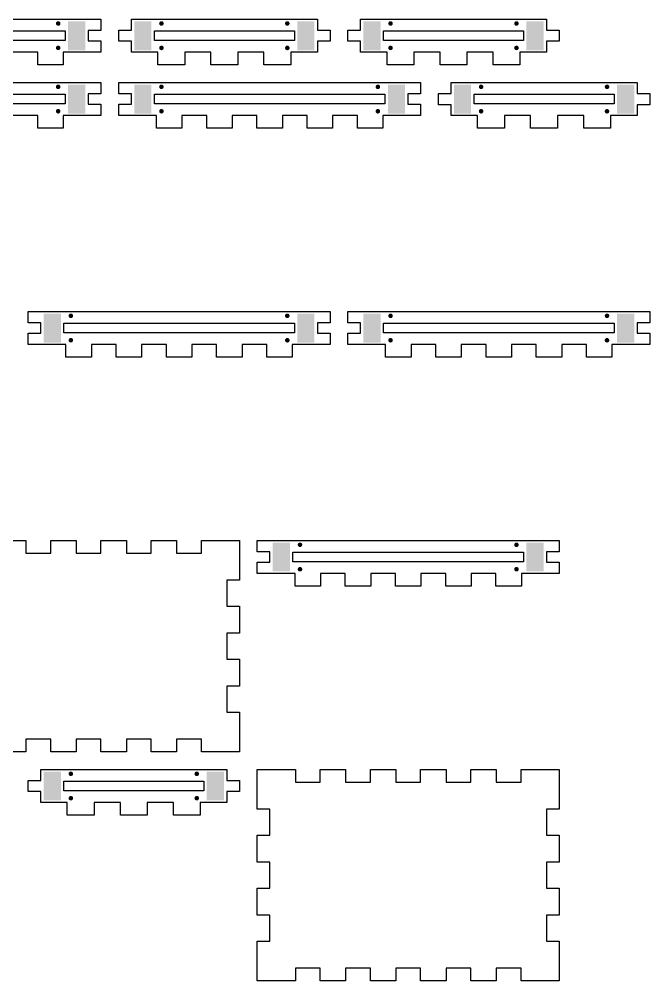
# Model space of a CAD drawing. Header units: millimetres. Extents: x 4 to 262, y 4 to 216.
# Drawn here: x 123.2 to 262.4, y 4 to 216.4 of the extents above; entities that cross this region are included whole.
import ezdxf

# ---------------------------------------------------------------- set-up
doc = ezdxf.new("R2010")
doc.units = ezdxf.units.MM
doc.layers.add('CUT', color=1, linetype='Continuous')
doc.layers.add('RASTER', color=7, linetype='Continuous')

msp = doc.modelspace()

# ---------------------------------------------------------------- hatches: boundary and pattern name
at = {"layer": 'RASTER'}
for points in [[(132.302, 215.504), (132.298, 215.439), (132.285, 215.375), (132.264, 215.313), (132.235, 215.254), (132.199, 215.2), (132.156, 215.15), (132.106, 215.107), (132.052, 215.071), (131.993, 215.042), (131.931, 215.021), (131.867, 215.008), (131.802, 215.004), (131.737, 215.008), (131.673, 215.021), (131.611, 215.042), (131.552, 215.071), (131.498, 215.107), (131.448, 215.15), (131.405, 215.2), (131.369, 215.254), (131.34, 215.313), (131.319, 215.375), (131.306, 215.439), (131.302, 215.504), (131.306, 215.569), (131.319, 215.633), (131.34, 215.695), (131.369, 215.754), (131.405, 215.808), (131.448, 215.858), (131.498, 215.901), (131.552, 215.937), (131.611, 215.966), (131.673, 215.987), (131.737, 216), (131.802, 216.004), (131.867, 216), (131.931, 215.987), (131.993, 215.966), (132.052, 215.937), (132.106, 215.901), (132.156, 215.858), (132.199, 215.808), (132.235, 215.754), (132.264, 215.695), (132.285, 215.633), (132.298, 215.569)], [(134.002, 216.004), (137.802, 216.004), (137.802, 209.604), (134.002, 209.604)], [(148.602, 216.004), (152.402, 216.004), (152.402, 209.604), (148.602, 209.604)], [(155.102, 215.504), (155.098, 215.439), (155.085, 215.375), (155.064, 215.313), (155.035, 215.254), (154.999, 215.2), (154.956, 215.15), (154.906, 215.107), (154.852, 215.071), (154.793, 215.042), (154.731, 215.021), (154.667, 215.008), (154.602, 215.004), (154.537, 215.008), (154.473, 215.021), (154.411, 215.042), (154.352, 215.071), (154.298, 215.107), (154.248, 215.15), (154.205, 215.2), (154.169, 215.254), (154.14, 215.313), (154.119, 215.375), (154.106, 215.439), (154.102, 215.504), (154.106, 215.569), (154.119, 215.633), (154.14, 215.695), (154.169, 215.754), (154.205, 215.808), (154.248, 215.858), (154.298, 215.901), (154.352, 215.937), (154.411, 215.966), (154.473, 215.987), (154.537, 216), (154.602, 216.004), (154.667, 216), (154.731, 215.987), (154.793, 215.966), (154.852, 215.937), (154.906, 215.901), (154.956, 215.858), (154.999, 215.808), (155.035, 215.754), (155.064, 215.695), (155.085, 215.633), (155.098, 215.569)], [(182.903, 215.504), (182.899, 215.439), (182.886, 215.375), (182.865, 215.313), (182.836, 215.254), (182.8, 215.2), (182.757, 215.15), (182.707, 215.107), (182.653, 215.071), (182.594, 215.042), (182.532, 215.021), (182.468, 215.008), (182.403, 215.004), (182.338, 215.008), (182.274, 215.021), (182.212, 215.042), (182.153, 215.071), (182.099, 215.107), (182.049, 215.15), (182.006, 215.2), (181.97, 215.254), (181.941, 215.313), (181.92, 215.375), (181.907, 215.439), (181.903, 215.504), (181.907, 215.569), (181.92, 215.633), (181.941, 215.695), (181.97, 215.754), (182.006, 215.808), (182.049, 215.858), (182.099, 215.901), (182.153, 215.937), (182.212, 215.966), (182.274, 215.987), (182.338, 216), (182.403, 216.004), (182.468, 216), (182.532, 215.987), (182.594, 215.966), (182.653, 215.937), (182.707, 215.901), (182.757, 215.858), (182.8, 215.808), (182.836, 215.754), (182.865, 215.695), (182.886, 215.633), (182.899, 215.569)], [(184.603, 216.004), (188.403, 216.004), (188.403, 209.604), (184.603, 209.604)], [(199.203, 216.004), (203.003, 216.004), (203.003, 209.604), (199.203, 209.604)], [(205.703, 215.504), (205.699, 215.439), (205.686, 215.375), (205.665, 215.313), (205.636, 215.254), (205.6, 215.2), (205.557, 215.15), (205.507, 215.107), (205.453, 215.071), (205.394, 215.042), (205.332, 215.021), (205.268, 215.008), (205.203, 215.004), (205.138, 215.008), (205.074, 215.021), (205.012, 215.042), (204.953, 215.071), (204.899, 215.107), (204.849, 215.15), (204.806, 215.2), (204.77, 215.254), (204.741, 215.313), (204.72, 215.375), (204.707, 215.439), (204.703, 215.504), (204.707, 215.569), (204.72, 215.633), (204.741, 215.695), (204.77, 215.754), (204.806, 215.808), (204.849, 215.858), (204.899, 215.901), (204.953, 215.937), (205.012, 215.966), (205.074, 215.987), (205.138, 216), (205.203, 216.004), (205.268, 216), (205.332, 215.987), (205.394, 215.966), (205.453, 215.937), (205.507, 215.901), (205.557, 215.858), (205.6, 215.808), (205.636, 215.754), (205.665, 215.695), (205.686, 215.633), (205.699, 215.569)], [(233.504, 215.504), (233.5, 215.439), (233.487, 215.375), (233.466, 215.313), (233.437, 215.254), (233.401, 215.2), (233.358, 215.15), (233.308, 215.107), (233.254, 215.071), (233.195, 215.042), (233.133, 215.021), (233.069, 215.008), (233.004, 215.004), (232.939, 215.008), (232.875, 215.021), (232.813, 215.042), (232.754, 215.071), (232.7, 215.107), (232.65, 215.15), (232.607, 215.2), (232.571, 215.254), (232.542, 215.313), (232.521, 215.375), (232.508, 215.439), (232.504, 215.504), (232.508, 215.569), (232.521, 215.633), (232.542, 215.695), (232.571, 215.754), (232.607, 215.808), (232.65, 215.858), (232.7, 215.901), (232.754, 215.937), (232.813, 215.966), (232.875, 215.987), (232.939, 216), (233.004, 216.004), (233.069, 216), (233.133, 215.987), (233.195, 215.966), (233.254, 215.937), (233.308, 215.901), (233.358, 215.858), (233.401, 215.808), (233.437, 215.754), (233.466, 215.695), (233.487, 215.633), (233.5, 215.569)], [(235.204, 216.004), (239.004, 216.004), (239.004, 209.604), (235.204, 209.604)], [(132.302, 210.104), (132.298, 210.039), (132.285, 209.975), (132.264, 209.913), (132.235, 209.854), (132.199, 209.8), (132.156, 209.75), (132.106, 209.707), (132.052, 209.671), (131.993, 209.642), (131.931, 209.621), (131.867, 209.608), (131.802, 209.604), (131.737, 209.608), (131.673, 209.621), (131.611, 209.642), (131.552, 209.671), (131.498, 209.707), (131.448, 209.75), (131.405, 209.8), (131.369, 209.854), (131.34, 209.913), (131.319, 209.975), (131.306, 210.039), (131.302, 210.104), (131.306, 210.169), (131.319, 210.233), (131.34, 210.295), (131.369, 210.354), (131.405, 210.408), (131.448, 210.458), (131.498, 210.501), (131.552, 210.537), (131.611, 210.566), (131.673, 210.587), (131.737, 210.6), (131.802, 210.604), (131.867, 210.6), (131.931, 210.587), (131.993, 210.566), (132.052, 210.537), (132.106, 210.501), (132.156, 210.458), (132.199, 210.408), (132.235, 210.354), (132.264, 210.295), (132.285, 210.233), (132.298, 210.169)], [(155.102, 210.104), (155.098, 210.039), (155.085, 209.975), (155.064, 209.913), (155.035, 209.854), (154.999, 209.8), (154.956, 209.75), (154.906, 209.707), (154.852, 209.671), (154.793, 209.642), (154.731, 209.621), (154.667, 209.608), (154.602, 209.604), (154.537, 209.608), (154.473, 209.621), (154.411, 209.642), (154.352, 209.671), (154.298, 209.707), (154.248, 209.75), (154.205, 209.8), (154.169, 209.854), (154.14, 209.913), (154.119, 209.975), (154.106, 210.039), (154.102, 210.104), (154.106, 210.169), (154.119, 210.233), (154.14, 210.295), (154.169, 210.354), (154.205, 210.408), (154.248, 210.458), (154.298, 210.501), (154.352, 210.537), (154.411, 210.566), (154.473, 210.587), (154.537, 210.6), (154.602, 210.604), (154.667, 210.6), (154.731, 210.587), (154.793, 210.566), (154.852, 210.537), (154.906, 210.501), (154.956, 210.458), (154.999, 210.408), (155.035, 210.354), (155.064, 210.295), (155.085, 210.233), (155.098, 210.169)], [(182.903, 210.104), (182.899, 210.039), (182.886, 209.975), (182.865, 209.913), (182.836, 209.854), (182.8, 209.8), (182.757, 209.75), (182.707, 209.707), (182.653, 209.671), (182.594, 209.642), (182.532, 209.621), (182.468, 209.608), (182.403, 209.604), (182.338, 209.608), (182.274, 209.621), (182.212, 209.642), (182.153, 209.671), (182.099, 209.707), (182.049, 209.75), (182.006, 209.8), (181.97, 209.854), (181.941, 209.913), (181.92, 209.975), (181.907, 210.039), (181.903, 210.104), (181.907, 210.169), (181.92, 210.233), (181.941, 210.295), (181.97, 210.354), (182.006, 210.408), (182.049, 210.458), (182.099, 210.501), (182.153, 210.537), (182.212, 210.566), (182.274, 210.587), (182.338, 210.6), (182.403, 210.604), (182.468, 210.6), (182.532, 210.587), (182.594, 210.566), (182.653, 210.537), (182.707, 210.501), (182.757, 210.458), (182.8, 210.408), (182.836, 210.354), (182.865, 210.295), (182.886, 210.233), (182.899, 210.169)], [(205.703, 210.104), (205.699, 210.039), (205.686, 209.975), (205.665, 209.913), (205.636, 209.854), (205.6, 209.8), (205.557, 209.75), (205.507, 209.707), (205.453, 209.671), (205.394, 209.642), (205.332, 209.621), (205.268, 209.608), (205.203, 209.604), (205.138, 209.608), (205.074, 209.621), (205.012, 209.642), (204.953, 209.671), (204.899, 209.707), (204.849, 209.75), (204.806, 209.8), (204.77, 209.854), (204.741, 209.913), (204.72, 209.975), (204.707, 210.039), (204.703, 210.104), (204.707, 210.169), (204.72, 210.233), (204.741, 210.295), (204.77, 210.354), (204.806, 210.408), (204.849, 210.458), (204.899, 210.501), (204.953, 210.537), (205.012, 210.566), (205.074, 210.587), (205.138, 210.6), (205.203, 210.604), (205.268, 210.6), (205.332, 210.587), (205.394, 210.566), (205.453, 210.537), (205.507, 210.501), (205.557, 210.458), (205.6, 210.408), (205.636, 210.354), (205.665, 210.295), (205.686, 210.233), (205.699, 210.169)], [(233.504, 210.104), (233.5, 210.039), (233.487, 209.975), (233.466, 209.913), (233.437, 209.854), (233.401, 209.8), (233.358, 209.75), (233.308, 209.707), (233.254, 209.671), (233.195, 209.642), (233.133, 209.621), (233.069, 209.608), (233.004, 209.604), (232.939, 209.608), (232.875, 209.621), (232.813, 209.642), (232.754, 209.671), (232.7, 209.707), (232.65, 209.75), (232.607, 209.8), (232.571, 209.854), (232.542, 209.913), (232.521, 209.975), (232.508, 210.039), (232.504, 210.104), (232.508, 210.169), (232.521, 210.233), (232.542, 210.295), (232.571, 210.354), (232.607, 210.408), (232.65, 210.458), (232.7, 210.501), (232.754, 210.537), (232.813, 210.566), (232.875, 210.587), (232.939, 210.6), (233.004, 210.604), (233.069, 210.6), (233.133, 210.587), (233.195, 210.566), (233.254, 210.537), (233.308, 210.501), (233.358, 210.458), (233.401, 210.408), (233.437, 210.354), (233.466, 210.295), (233.487, 210.233), (233.5, 210.169)], [(132.302, 201.504), (132.298, 201.439), (132.285, 201.375), (132.264, 201.313), (132.235, 201.254), (132.199, 201.2), (132.156, 201.15), (132.106, 201.107), (132.052, 201.071), (131.993, 201.042), (131.931, 201.021), (131.867, 201.008), (131.802, 201.004), (131.737, 201.008), (131.673, 201.021), (131.611, 201.042), (131.552, 201.071), (131.498, 201.107), (131.448, 201.15), (131.405, 201.2), (131.369, 201.254), (131.34, 201.313), (131.319, 201.375), (131.306, 201.439), (131.302, 201.504), (131.306, 201.569), (131.319, 201.633), (131.34, 201.695), (131.369, 201.754), (131.405, 201.808), (131.448, 201.858), (131.498, 201.901), (131.552, 201.937), (131.611, 201.966), (131.673, 201.987), (131.737, 202), (131.802, 202.004), (131.867, 202), (131.931, 201.987), (131.993, 201.966), (132.052, 201.937), (132.106, 201.901), (132.156, 201.858), (132.199, 201.808), (132.235, 201.754), (132.264, 201.695), (132.285, 201.633), (132.298, 201.569)], [(134.002, 202.004), (137.802, 202.004), (137.802, 195.604), (134.002, 195.604)], [(148.602, 202.004), (152.402, 202.004), (152.402, 195.604), (148.602, 195.604)], [(155.102, 201.504), (155.098, 201.439), (155.085, 201.375), (155.064, 201.313), (155.035, 201.254), (154.999, 201.2), (154.956, 201.15), (154.906, 201.107), (154.852, 201.071), (154.793, 201.042), (154.731, 201.021), (154.667, 201.008), (154.602, 201.004), (154.537, 201.008), (154.473, 201.021), (154.411, 201.042), (154.352, 201.071), (154.298, 201.107), (154.248, 201.15), (154.205, 201.2), (154.169, 201.254), (154.14, 201.313), (154.119, 201.375), (154.106, 201.439), (154.102, 201.504), (154.106, 201.569), (154.119, 201.633), (154.14, 201.695), (154.169, 201.754), (154.205, 201.808), (154.248, 201.858), (154.298, 201.901), (154.352, 201.937), (154.411, 201.966), (154.473, 201.987), (154.537, 202), (154.602, 202.004), (154.667, 202), (154.731, 201.987), (154.793, 201.966), (154.852, 201.937), (154.906, 201.901), (154.956, 201.858), (154.999, 201.808), (155.035, 201.754), (155.064, 201.695), (155.085, 201.633), (155.098, 201.569)], [(202.903, 201.504), (202.899, 201.439), (202.886, 201.375), (202.865, 201.313), (202.836, 201.254), (202.8, 201.2), (202.757, 201.15), (202.707, 201.107), (202.653, 201.071), (202.594, 201.042), (202.532, 201.021), (202.468, 201.008), (202.403, 201.004), (202.338, 201.008), (202.274, 201.021), (202.212, 201.042), (202.153, 201.071), (202.099, 201.107), (202.049, 201.15), (202.006, 201.2), (201.97, 201.254), (201.941, 201.313), (201.92, 201.375), (201.907, 201.439), (201.903, 201.504), (201.907, 201.569), (201.92, 201.633), (201.941, 201.695), (201.97, 201.754), (202.006, 201.808), (202.049, 201.858), (202.099, 201.901), (202.153, 201.937), (202.212, 201.966), (202.274, 201.987), (202.338, 202), (202.403, 202.004), (202.468, 202), (202.532, 201.987), (202.594, 201.966), (202.653, 201.937), (202.707, 201.901), (202.757, 201.858), (202.8, 201.808), (202.836, 201.754), (202.865, 201.695), (202.886, 201.633), (202.899, 201.569)], [(204.603, 202.004), (208.403, 202.004), (208.403, 195.604), (204.603, 195.604)], [(219.203, 202.004), (223.003, 202.004), (223.003, 195.604), (219.203, 195.604)], [(225.703, 201.504), (225.699, 201.439), (225.686, 201.375), (225.665, 201.313), (225.636, 201.254), (225.6, 201.2), (225.557, 201.15), (225.507, 201.107), (225.453, 201.071), (225.394, 201.042), (225.332, 201.021), (225.268, 201.008), (225.203, 201.004), (225.138, 201.008), (225.074, 201.021), (225.012, 201.042), (224.953, 201.071), (224.899, 201.107), (224.849, 201.15), (224.806, 201.2), (224.77, 201.254), (224.741, 201.313), (224.72, 201.375), (224.707, 201.439), (224.703, 201.504), (224.707, 201.569), (224.72, 201.633), (224.741, 201.695), (224.77, 201.754), (224.806, 201.808), (224.849, 201.858), (224.899, 201.901), (224.953, 201.937), (225.012, 201.966), (225.074, 201.987), (225.138, 202), (225.203, 202.004), (225.268, 202), (225.332, 201.987), (225.394, 201.966), (225.453, 201.937), (225.507, 201.901), (225.557, 201.858), (225.6, 201.808), (225.636, 201.754), (225.665, 201.695), (225.686, 201.633), (225.699, 201.569)], [(253.504, 201.504), (253.5, 201.439), (253.487, 201.375), (253.466, 201.313), (253.437, 201.254), (253.401, 201.2), (253.358, 201.15), (253.308, 201.107), (253.254, 201.071), (253.195, 201.042), (253.133, 201.021), (253.069, 201.008), (253.004, 201.004), (252.939, 201.008), (252.875, 201.021), (252.813, 201.042), (252.754, 201.071), (252.7, 201.107), (252.65, 201.15), (252.607, 201.2), (252.571, 201.254), (252.542, 201.313), (252.521, 201.375), (252.508, 201.439), (252.504, 201.504), (252.508, 201.569), (252.521, 201.633), (252.542, 201.695), (252.571, 201.754), (252.607, 201.808), (252.65, 201.858), (252.7, 201.901), (252.754, 201.937), (252.813, 201.966), (252.875, 201.987), (252.939, 202), (253.004, 202.004), (253.069, 202), (253.133, 201.987), (253.195, 201.966), (253.254, 201.937), (253.308, 201.901), (253.358, 201.858), (253.401, 201.808), (253.437, 201.754), (253.466, 201.695), (253.487, 201.633), (253.5, 201.569)], [(255.204, 202.004), (259.004, 202.004), (259.004, 195.604), (255.204, 195.604)], [(132.302, 196.104), (132.298, 196.039), (132.285, 195.975), (132.264, 195.913), (132.235, 195.854), (132.199, 195.8), (132.156, 195.75), (132.106, 195.707), (132.052, 195.671), (131.993, 195.642), (131.931, 195.621), (131.867, 195.608), (131.802, 195.604), (131.737, 195.608), (131.673, 195.621), (131.611, 195.642), (131.552, 195.671), (131.498, 195.707), (131.448, 195.75), (131.405, 195.8), (131.369, 195.854), (131.34, 195.913), (131.319, 195.975), (131.306, 196.039), (131.302, 196.104), (131.306, 196.169), (131.319, 196.233), (131.34, 196.295), (131.369, 196.354), (131.405, 196.408), (131.448, 196.458), (131.498, 196.501), (131.552, 196.537), (131.611, 196.566), (131.673, 196.587), (131.737, 196.6), (131.802, 196.604), (131.867, 196.6), (131.931, 196.587), (131.993, 196.566), (132.052, 196.537), (132.106, 196.501), (132.156, 196.458), (132.199, 196.408), (132.235, 196.354), (132.264, 196.295), (132.285, 196.233), (132.298, 196.169)], [(155.102, 196.104), (155.098, 196.039), (155.085, 195.975), (155.064, 195.913), (155.035, 195.854), (154.999, 195.8), (154.956, 195.75), (154.906, 195.707), (154.852, 195.671), (154.793, 195.642), (154.731, 195.621), (154.667, 195.608), (154.602, 195.604), (154.537, 195.608), (154.473, 195.621), (154.411, 195.642), (154.352, 195.671), (154.298, 195.707), (154.248, 195.75), (154.205, 195.8), (154.169, 195.854), (154.14, 195.913), (154.119, 195.975), (154.106, 196.039), (154.102, 196.104), (154.106, 196.169), (154.119, 196.233), (154.14, 196.295), (154.169, 196.354), (154.205, 196.408), (154.248, 196.458), (154.298, 196.501), (154.352, 196.537), (154.411, 196.566), (154.473, 196.587), (154.537, 196.6), (154.602, 196.604), (154.667, 196.6), (154.731, 196.587), (154.793, 196.566), (154.852, 196.537), (154.906, 196.501), (154.956, 196.458), (154.999, 196.408), (155.035, 196.354), (155.064, 196.295), (155.085, 196.233), (155.098, 196.169)], [(202.903, 196.104), (202.899, 196.039), (202.886, 195.975), (202.865, 195.913), (202.836, 195.854), (202.8, 195.8), (202.757, 195.75), (202.707, 195.707), (202.653, 195.671), (202.594, 195.642), (202.532, 195.621), (202.468, 195.608), (202.403, 195.604), (202.338, 195.608), (202.274, 195.621), (202.212, 195.642), (202.153, 195.671), (202.099, 195.707), (202.049, 195.75), (202.006, 195.8), (201.97, 195.854), (201.941, 195.913), (201.92, 195.975), (201.907, 196.039), (201.903, 196.104), (201.907, 196.169), (201.92, 196.233), (201.941, 196.295), (201.97, 196.354), (202.006, 196.408), (202.049, 196.458), (202.099, 196.501), (202.153, 196.537), (202.212, 196.566), (202.274, 196.587), (202.338, 196.6), (202.403, 196.604), (202.468, 196.6), (202.532, 196.587), (202.594, 196.566), (202.653, 196.537), (202.707, 196.501), (202.757, 196.458), (202.8, 196.408), (202.836, 196.354), (202.865, 196.295), (202.886, 196.233), (202.899, 196.169)], [(225.703, 196.104), (225.699, 196.039), (225.686, 195.975), (225.665, 195.913), (225.636, 195.854), (225.6, 195.8), (225.557, 195.75), (225.507, 195.707), (225.453, 195.671), (225.394, 195.642), (225.332, 195.621), (225.268, 195.608), (225.203, 195.604), (225.138, 195.608), (225.074, 195.621), (225.012, 195.642), (224.953, 195.671), (224.899, 195.707), (224.849, 195.75), (224.806, 195.8), (224.77, 195.854), (224.741, 195.913), (224.72, 195.975), (224.707, 196.039), (224.703, 196.104), (224.707, 196.169), (224.72, 196.233), (224.741, 196.295), (224.77, 196.354), (224.806, 196.408), (224.849, 196.458), (224.899, 196.501), (224.953, 196.537), (225.012, 196.566), (225.074, 196.587), (225.138, 196.6), (225.203, 196.604), (225.268, 196.6), (225.332, 196.587), (225.394, 196.566), (225.453, 196.537), (225.507, 196.501), (225.557, 196.458), (225.6, 196.408), (225.636, 196.354), (225.665, 196.295), (225.686, 196.233), (225.699, 196.169)], [(253.504, 196.104), (253.5, 196.039), (253.487, 195.975), (253.466, 195.913), (253.437, 195.854), (253.401, 195.8), (253.358, 195.75), (253.308, 195.707), (253.254, 195.671), (253.195, 195.642), (253.133, 195.621), (253.069, 195.608), (253.004, 195.604), (252.939, 195.608), (252.875, 195.621), (252.813, 195.642), (252.754, 195.671), (252.7, 195.707), (252.65, 195.75), (252.607, 195.8), (252.571, 195.854), (252.542, 195.913), (252.521, 195.975), (252.508, 196.039), (252.504, 196.104), (252.508, 196.169), (252.521, 196.233), (252.542, 196.295), (252.571, 196.354), (252.607, 196.408), (252.65, 196.458), (252.7, 196.501), (252.754, 196.537), (252.813, 196.566), (252.875, 196.587), (252.939, 196.6), (253.004, 196.604), (253.069, 196.6), (253.133, 196.587), (253.195, 196.566), (253.254, 196.537), (253.308, 196.501), (253.358, 196.458), (253.401, 196.408), (253.437, 196.354), (253.466, 196.295), (253.487, 196.233), (253.5, 196.169)], [(128.602, 151.403), (132.402, 151.403), (132.402, 145.003), (128.602, 145.003)], [(135.102, 150.903), (135.098, 150.838), (135.085, 150.774), (135.064, 150.712), (135.035, 150.653), (134.999, 150.599), (134.956, 150.549), (134.906, 150.506), (134.852, 150.47), (134.793, 150.441), (134.731, 150.42), (134.667, 150.407), (134.602, 150.403), (134.537, 150.407), (134.473, 150.42), (134.411, 150.441), (134.352, 150.47), (134.298, 150.506), (134.248, 150.549), (134.205, 150.599), (134.169, 150.653), (134.14, 150.712), (134.119, 150.774), (134.106, 150.838), (134.102, 150.903), (134.106, 150.968), (134.119, 151.032), (134.14, 151.094), (134.169, 151.153), (134.205, 151.207), (134.248, 151.257), (134.298, 151.3), (134.352, 151.336), (134.411, 151.365), (134.473, 151.386), (134.537, 151.399), (134.602, 151.403), (134.667, 151.399), (134.731, 151.386), (134.793, 151.365), (134.852, 151.336), (134.906, 151.3), (134.956, 151.257), (134.999, 151.207), (135.035, 151.153), (135.064, 151.094), (135.085, 151.032), (135.098, 150.968)], [(182.903, 150.903), (182.899, 150.838), (182.886, 150.774), (182.865, 150.712), (182.836, 150.653), (182.8, 150.599), (182.757, 150.549), (182.707, 150.506), (182.653, 150.47), (182.594, 150.441), (182.532, 150.42), (182.468, 150.407), (182.403, 150.403), (182.338, 150.407), (182.274, 150.42), (182.212, 150.441), (182.153, 150.47), (182.099, 150.506), (182.049, 150.549), (182.006, 150.599), (181.97, 150.653), (181.941, 150.712), (181.92, 150.774), (181.907, 150.838), (181.903, 150.903), (181.907, 150.968), (181.92, 151.032), (181.941, 151.094), (181.97, 151.153), (182.006, 151.207), (182.049, 151.257), (182.099, 151.3), (182.153, 151.336), (182.212, 151.365), (182.274, 151.386), (182.338, 151.399), (182.403, 151.403), (182.468, 151.399), (182.532, 151.386), (182.594, 151.365), (182.653, 151.336), (182.707, 151.3), (182.757, 151.257), (182.8, 151.207), (182.836, 151.153), (182.865, 151.094), (182.886, 151.032), (182.899, 150.968)], [(184.603, 151.403), (188.403, 151.403), (188.403, 145.003), (184.603, 145.003)], [(199.203, 151.403), (203.003, 151.403), (203.003, 145.003), (199.203, 145.003)], [(205.703, 150.903), (205.699, 150.838), (205.686, 150.774), (205.665, 150.712), (205.636, 150.653), (205.6, 150.599), (205.557, 150.549), (205.507, 150.506), (205.453, 150.47), (205.394, 150.441), (205.332, 150.42), (205.268, 150.407), (205.203, 150.403), (205.138, 150.407), (205.074, 150.42), (205.012, 150.441), (204.953, 150.47), (204.899, 150.506), (204.849, 150.549), (204.806, 150.599), (204.77, 150.653), (204.741, 150.712), (204.72, 150.774), (204.707, 150.838), (204.703, 150.903), (204.707, 150.968), (204.72, 151.032), (204.741, 151.094), (204.77, 151.153), (204.806, 151.207), (204.849, 151.257), (204.899, 151.3), (204.953, 151.336), (205.012, 151.365), (205.074, 151.386), (205.138, 151.399), (205.203, 151.403), (205.268, 151.399), (205.332, 151.386), (205.394, 151.365), (205.453, 151.336), (205.507, 151.3), (205.557, 151.257), (205.6, 151.207), (205.636, 151.153), (205.665, 151.094), (205.686, 151.032), (205.699, 150.968)], [(253.504, 150.903), (253.5, 150.838), (253.487, 150.774), (253.466, 150.712), (253.437, 150.653), (253.401, 150.599), (253.358, 150.549), (253.308, 150.506), (253.254, 150.47), (253.195, 150.441), (253.133, 150.42), (253.069, 150.407), (253.004, 150.403), (252.939, 150.407), (252.875, 150.42), (252.813, 150.441), (252.754, 150.47), (252.7, 150.506), (252.65, 150.549), (252.607, 150.599), (252.571, 150.653), (252.542, 150.712), (252.521, 150.774), (252.508, 150.838), (252.504, 150.903), (252.508, 150.968), (252.521, 151.032), (252.542, 151.094), (252.571, 151.153), (252.607, 151.207), (252.65, 151.257), (252.7, 151.3), (252.754, 151.336), (252.813, 151.365), (252.875, 151.386), (252.939, 151.399), (253.004, 151.403), (253.069, 151.399), (253.133, 151.386), (253.195, 151.365), (253.254, 151.336), (253.308, 151.3), (253.358, 151.257), (253.401, 151.207), (253.437, 151.153), (253.466, 151.094), (253.487, 151.032), (253.5, 150.968)], [(255.204, 151.403), (259.004, 151.403), (259.004, 145.003), (255.204, 145.003)], [(135.102, 145.503), (135.098, 145.438), (135.085, 145.374), (135.064, 145.312), (135.035, 145.253), (134.999, 145.199), (134.956, 145.149), (134.906, 145.106), (134.852, 145.07), (134.793, 145.041), (134.731, 145.02), (134.667, 145.007), (134.602, 145.003), (134.537, 145.007), (134.473, 145.02), (134.411, 145.041), (134.352, 145.07), (134.298, 145.106), (134.248, 145.149), (134.205, 145.199), (134.169, 145.253), (134.14, 145.312), (134.119, 145.374), (134.106, 145.438), (134.102, 145.503), (134.106, 145.568), (134.119, 145.632), (134.14, 145.694), (134.169, 145.753), (134.205, 145.807), (134.248, 145.857), (134.298, 145.9), (134.352, 145.936), (134.411, 145.965), (134.473, 145.986), (134.537, 145.999), (134.602, 146.003), (134.667, 145.999), (134.731, 145.986), (134.793, 145.965), (134.852, 145.936), (134.906, 145.9), (134.956, 145.857), (134.999, 145.807), (135.035, 145.753), (135.064, 145.694), (135.085, 145.632), (135.098, 145.568)], [(182.903, 145.503), (182.899, 145.438), (182.886, 145.374), (182.865, 145.312), (182.836, 145.253), (182.8, 145.199), (182.757, 145.149), (182.707, 145.106), (182.653, 145.07), (182.594, 145.041), (182.532, 145.02), (182.468, 145.007), (182.403, 145.003), (182.338, 145.007), (182.274, 145.02), (182.212, 145.041), (182.153, 145.07), (182.099, 145.106), (182.049, 145.149), (182.006, 145.199), (181.97, 145.253), (181.941, 145.312), (181.92, 145.374), (181.907, 145.438), (181.903, 145.503), (181.907, 145.568), (181.92, 145.632), (181.941, 145.694), (181.97, 145.753), (182.006, 145.807), (182.049, 145.857), (182.099, 145.9), (182.153, 145.936), (182.212, 145.965), (182.274, 145.986), (182.338, 145.999), (182.403, 146.003), (182.468, 145.999), (182.532, 145.986), (182.594, 145.965), (182.653, 145.936), (182.707, 145.9), (182.757, 145.857), (182.8, 145.807), (182.836, 145.753), (182.865, 145.694), (182.886, 145.632), (182.899, 145.568)], [(205.703, 145.503), (205.699, 145.438), (205.686, 145.374), (205.665, 145.312), (205.636, 145.253), (205.6, 145.199), (205.557, 145.149), (205.507, 145.106), (205.453, 145.07), (205.394, 145.041), (205.332, 145.02), (205.268, 145.007), (205.203, 145.003), (205.138, 145.007), (205.074, 145.02), (205.012, 145.041), (204.953, 145.07), (204.899, 145.106), (204.849, 145.149), (204.806, 145.199), (204.77, 145.253), (204.741, 145.312), (204.72, 145.374), (204.707, 145.438), (204.703, 145.503), (204.707, 145.568), (204.72, 145.632), (204.741, 145.694), (204.77, 145.753), (204.806, 145.807), (204.849, 145.857), (204.899, 145.9), (204.953, 145.936), (205.012, 145.965), (205.074, 145.986), (205.138, 145.999), (205.203, 146.003), (205.268, 145.999), (205.332, 145.986), (205.394, 145.965), (205.453, 145.936), (205.507, 145.9), (205.557, 145.857), (205.6, 145.807), (205.636, 145.753), (205.665, 145.694), (205.686, 145.632), (205.699, 145.568)], [(253.504, 145.503), (253.5, 145.438), (253.487, 145.374), (253.466, 145.312), (253.437, 145.253), (253.401, 145.199), (253.358, 145.149), (253.308, 145.106), (253.254, 145.07), (253.195, 145.041), (253.133, 145.02), (253.069, 145.007), (253.004, 145.003), (252.939, 145.007), (252.875, 145.02), (252.813, 145.041), (252.754, 145.07), (252.7, 145.106), (252.65, 145.149), (252.607, 145.199), (252.571, 145.253), (252.542, 145.312), (252.521, 145.374), (252.508, 145.438), (252.504, 145.503), (252.508, 145.568), (252.521, 145.632), (252.542, 145.694), (252.571, 145.753), (252.607, 145.807), (252.65, 145.857), (252.7, 145.9), (252.754, 145.936), (252.813, 145.965), (252.875, 145.986), (252.939, 145.999), (253.004, 146.003), (253.069, 145.999), (253.133, 145.986), (253.195, 145.965), (253.254, 145.936), (253.308, 145.9), (253.358, 145.857), (253.401, 145.807), (253.437, 145.753), (253.466, 145.694), (253.487, 145.632), (253.5, 145.568)], [(179.203, 100.802), (183.003, 100.802), (183.003, 94.402), (179.203, 94.402)], [(185.703, 100.302), (185.699, 100.237), (185.686, 100.173), (185.665, 100.111), (185.636, 100.052), (185.6, 99.998), (185.557, 99.948), (185.507, 99.905), (185.453, 99.869), (185.394, 99.84), (185.332, 99.819), (185.268, 99.806), (185.203, 99.802), (185.138, 99.806), (185.074, 99.819), (185.012, 99.84), (184.953, 99.869), (184.899, 99.905), (184.849, 99.948), (184.806, 99.998), (184.77, 100.052), (184.741, 100.111), (184.72, 100.173), (184.707, 100.237), (184.703, 100.302), (184.707, 100.367), (184.72, 100.431), (184.741, 100.493), (184.77, 100.552), (184.806, 100.606), (184.849, 100.656), (184.899, 100.699), (184.953, 100.735), (185.012, 100.764), (185.074, 100.785), (185.138, 100.798), (185.203, 100.802), (185.268, 100.798), (185.332, 100.785), (185.394, 100.764), (185.453, 100.735), (185.507, 100.699), (185.557, 100.656), (185.6, 100.606), (185.636, 100.552), (185.665, 100.493), (185.686, 100.431), (185.699, 100.367)], [(233.504, 100.302), (233.5, 100.237), (233.487, 100.173), (233.466, 100.111), (233.437, 100.052), (233.401, 99.998), (233.358, 99.948), (233.308, 99.905), (233.254, 99.869), (233.195, 99.84), (233.133, 99.819), (233.069, 99.806), (233.004, 99.802), (232.939, 99.806), (232.875, 99.819), (232.813, 99.84), (232.754, 99.869), (232.7, 99.905), (232.65, 99.948), (232.607, 99.998), (232.571, 100.052), (232.542, 100.111), (232.521, 100.173), (232.508, 100.237), (232.504, 100.302), (232.508, 100.367), (232.521, 100.431), (232.542, 100.493), (232.571, 100.552), (232.607, 100.606), (232.65, 100.656), (232.7, 100.699), (232.754, 100.735), (232.813, 100.764), (232.875, 100.785), (232.939, 100.798), (233.004, 100.802), (233.069, 100.798), (233.133, 100.785), (233.195, 100.764), (233.254, 100.735), (233.308, 100.699), (233.358, 100.656), (233.401, 100.606), (233.437, 100.552), (233.466, 100.493), (233.487, 100.431), (233.5, 100.367)], [(235.204, 100.802), (239.004, 100.802), (239.004, 94.402), (235.204, 94.402)], [(185.703, 94.902), (185.699, 94.837), (185.686, 94.773), (185.665, 94.711), (185.636, 94.652), (185.6, 94.598), (185.557, 94.548), (185.507, 94.505), (185.453, 94.469), (185.394, 94.44), (185.332, 94.419), (185.268, 94.406), (185.203, 94.402), (185.138, 94.406), (185.074, 94.419), (185.012, 94.44), (184.953, 94.469), (184.899, 94.505), (184.849, 94.548), (184.806, 94.598), (184.77, 94.652), (184.741, 94.711), (184.72, 94.773), (184.707, 94.837), (184.703, 94.902), (184.707, 94.967), (184.72, 95.031), (184.741, 95.093), (184.77, 95.152), (184.806, 95.206), (184.849, 95.256), (184.899, 95.299), (184.953, 95.335), (185.012, 95.364), (185.074, 95.385), (185.138, 95.398), (185.203, 95.402), (185.268, 95.398), (185.332, 95.385), (185.394, 95.364), (185.453, 95.335), (185.507, 95.299), (185.557, 95.256), (185.6, 95.206), (185.636, 95.152), (185.665, 95.093), (185.686, 95.031), (185.699, 94.967)], [(233.504, 94.902), (233.5, 94.837), (233.487, 94.773), (233.466, 94.711), (233.437, 94.652), (233.401, 94.598), (233.358, 94.548), (233.308, 94.505), (233.254, 94.469), (233.195, 94.44), (233.133, 94.419), (233.069, 94.406), (233.004, 94.402), (232.939, 94.406), (232.875, 94.419), (232.813, 94.44), (232.754, 94.469), (232.7, 94.505), (232.65, 94.548), (232.607, 94.598), (232.571, 94.652), (232.542, 94.711), (232.521, 94.773), (232.508, 94.837), (232.504, 94.902), (232.508, 94.967), (232.521, 95.031), (232.542, 95.093), (232.571, 95.152), (232.607, 95.206), (232.65, 95.256), (232.7, 95.299), (232.754, 95.335), (232.813, 95.364), (232.875, 95.385), (232.939, 95.398), (233.004, 95.402), (233.069, 95.398), (233.133, 95.385), (233.195, 95.364), (233.254, 95.335), (233.308, 95.299), (233.358, 95.256), (233.401, 95.206), (233.437, 95.152), (233.466, 95.093), (233.487, 95.031), (233.5, 94.967)], [(128.602, 50.201), (132.402, 50.201), (132.402, 43.801), (128.602, 43.801)], [(135.102, 49.701), (135.098, 49.636), (135.085, 49.572), (135.064, 49.51), (135.035, 49.451), (134.999, 49.397), (134.956, 49.347), (134.906, 49.304), (134.852, 49.268), (134.793, 49.239), (134.731, 49.218), (134.667, 49.205), (134.602, 49.201), (134.537, 49.205), (134.473, 49.218), (134.411, 49.239), (134.352, 49.268), (134.298, 49.304), (134.248, 49.347), (134.205, 49.397), (134.169, 49.451), (134.14, 49.51), (134.119, 49.572), (134.106, 49.636), (134.102, 49.701), (134.106, 49.766), (134.119, 49.83), (134.14, 49.892), (134.169, 49.951), (134.205, 50.005), (134.248, 50.055), (134.298, 50.098), (134.352, 50.134), (134.411, 50.163), (134.473, 50.184), (134.537, 50.197), (134.602, 50.201), (134.667, 50.197), (134.731, 50.184), (134.793, 50.163), (134.852, 50.134), (134.906, 50.098), (134.956, 50.055), (134.999, 50.005), (135.035, 49.951), (135.064, 49.892), (135.085, 49.83), (135.098, 49.766)], [(162.903, 49.701), (162.899, 49.636), (162.886, 49.572), (162.865, 49.51), (162.836, 49.451), (162.8, 49.397), (162.757, 49.347), (162.707, 49.304), (162.653, 49.268), (162.594, 49.239), (162.532, 49.218), (162.468, 49.205), (162.403, 49.201), (162.338, 49.205), (162.274, 49.218), (162.212, 49.239), (162.153, 49.268), (162.099, 49.304), (162.049, 49.347), (162.006, 49.397), (161.97, 49.451), (161.941, 49.51), (161.92, 49.572), (161.907, 49.636), (161.903, 49.701), (161.907, 49.766), (161.92, 49.83), (161.941, 49.892), (161.97, 49.951), (162.006, 50.005), (162.049, 50.055), (162.099, 50.098), (162.153, 50.134), (162.212, 50.163), (162.274, 50.184), (162.338, 50.197), (162.403, 50.201), (162.468, 50.197), (162.532, 50.184), (162.594, 50.163), (162.653, 50.134), (162.707, 50.098), (162.757, 50.055), (162.8, 50.005), (162.836, 49.951), (162.865, 49.892), (162.886, 49.83), (162.899, 49.766)], [(164.603, 50.201), (168.403, 50.201), (168.403, 43.801), (164.603, 43.801)], [(135.102, 44.301), (135.098, 44.236), (135.085, 44.172), (135.064, 44.11), (135.035, 44.051), (134.999, 43.997), (134.956, 43.947), (134.906, 43.904), (134.852, 43.868), (134.793, 43.839), (134.731, 43.818), (134.667, 43.805), (134.602, 43.801), (134.537, 43.805), (134.473, 43.818), (134.411, 43.839), (134.352, 43.868), (134.298, 43.904), (134.248, 43.947), (134.205, 43.997), (134.169, 44.051), (134.14, 44.11), (134.119, 44.172), (134.106, 44.236), (134.102, 44.301), (134.106, 44.366), (134.119, 44.43), (134.14, 44.492), (134.169, 44.551), (134.205, 44.605), (134.248, 44.655), (134.298, 44.698), (134.352, 44.734), (134.411, 44.763), (134.473, 44.784), (134.537, 44.797), (134.602, 44.801), (134.667, 44.797), (134.731, 44.784), (134.793, 44.763), (134.852, 44.734), (134.906, 44.698), (134.956, 44.655), (134.999, 44.605), (135.035, 44.551), (135.064, 44.492), (135.085, 44.43), (135.098, 44.366)], [(162.903, 44.301), (162.899, 44.236), (162.886, 44.172), (162.865, 44.11), (162.836, 44.051), (162.8, 43.997), (162.757, 43.947), (162.707, 43.904), (162.653, 43.868), (162.594, 43.839), (162.532, 43.818), (162.468, 43.805), (162.403, 43.801), (162.338, 43.805), (162.274, 43.818), (162.212, 43.839), (162.153, 43.868), (162.099, 43.904), (162.049, 43.947), (162.006, 43.997), (161.97, 44.051), (161.941, 44.11), (161.92, 44.172), (161.907, 44.236), (161.903, 44.301), (161.907, 44.366), (161.92, 44.43), (161.941, 44.492), (161.97, 44.551), (162.006, 44.605), (162.049, 44.655), (162.099, 44.698), (162.153, 44.734), (162.212, 44.763), (162.274, 44.784), (162.338, 44.797), (162.403, 44.801), (162.468, 44.797), (162.532, 44.784), (162.594, 44.763), (162.653, 44.734), (162.707, 44.698), (162.757, 44.655), (162.8, 44.605), (162.836, 44.551), (162.865, 44.492), (162.886, 44.43), (162.899, 44.366)]]:
    msp.add_hatch(color=7, dxfattribs=at).paths.add_polyline_path(points)

# ---------------------------------------------------------------- linework, layer by layer
at = {"layer": 'CUT'}
for points in [[(77.401, 216.444), (138.402, 216.444), (141.242, 216.444), (141.242, 213.964), (138.442, 213.964), (138.442, 211.644), (141.242, 211.644), (141.242, 209.164), (138.402, 209.164), (132.896, 209.164), (132.896, 206.364), (127.271, 206.364), (127.271, 209.164), (121.805, 209.164)], [(77.401, 202.444), (138.402, 202.444), (141.242, 202.444), (141.242, 199.964), (138.442, 199.964), (138.442, 197.644), (141.242, 197.644), (141.242, 195.164), (138.402, 195.164), (132.896, 195.164), (132.896, 192.364), (127.271, 192.364), (127.271, 195.164), (121.805, 195.164)], [(119.053, 101.242), (124.679, 101.242), (124.679, 98.442), (130.144, 98.442), (130.144, 101.242), (135.77, 101.242), (135.77, 98.442), (141.235, 98.442), (141.235, 101.242), (146.861, 101.242), (146.861, 98.442), (152.326, 98.442), (152.326, 101.242), (157.952, 101.242), (157.952, 98.442), (163.417, 98.442), (163.417, 101.242), (169.003, 101.242), (171.843, 101.242), (171.843, 98.402), (171.843, 92.505), (169.043, 92.505), (169.043, 86.727), (171.843, 86.727), (171.843, 80.79), (169.043, 80.79), (169.043, 75.013), (171.843, 75.013), (171.843, 69.076), (169.043, 69.076), (169.043, 63.298), (171.843, 63.298), (171.843, 57.401), (171.843, 54.561), (169.003, 54.561), (163.417, 54.561), (163.417, 57.361), (157.952, 57.361), (157.952, 54.561), (152.326, 54.561), (152.326, 57.361), (146.861, 57.361), (146.861, 54.561), (141.235, 54.561), (141.235, 57.361), (135.77, 57.361), (135.77, 54.561), (130.144, 54.561), (130.144, 57.361), (124.679, 57.361), (124.679, 54.561), (119.053, 54.561)]]:
    msp.add_lwpolyline(points, dxfattribs=at)
for points in [[(147.962, 216.444), (189.043, 216.444), (189.043, 214.044), (191.843, 214.044), (191.843, 211.564), (189.043, 211.564), (189.043, 209.164), (183.186, 209.164), (183.186, 206.364), (177.248, 206.364), (177.248, 209.164), (171.471, 209.164), (171.471, 206.364), (165.534, 206.364), (165.534, 209.164), (159.757, 209.164), (159.757, 206.364), (153.819, 206.364), (153.819, 209.164), (147.962, 209.164), (147.962, 211.564), (145.162, 211.564), (145.162, 214.044), (147.962, 214.044)], [(198.563, 216.444), (239.644, 216.444), (239.644, 214.044), (242.444, 214.044), (242.444, 211.564), (239.644, 211.564), (239.644, 209.164), (233.787, 209.164), (233.787, 206.364), (227.849, 206.364), (227.849, 209.164), (222.072, 209.164), (222.072, 206.364), (216.135, 206.364), (216.135, 209.164), (210.358, 209.164), (210.358, 206.364), (204.42, 206.364), (204.42, 209.164), (198.563, 209.164), (198.563, 211.564), (195.763, 211.564), (195.763, 214.044), (198.563, 214.044)], [(82.441, 213.864), (133.362, 213.864), (133.362, 211.744), (82.441, 211.744)], [(153.042, 213.864), (183.963, 213.864), (183.963, 211.744), (153.042, 211.744)], [(203.643, 213.864), (234.564, 213.864), (234.564, 211.744), (203.643, 211.744)], [(148.002, 202.444), (209.003, 202.444), (211.843, 202.444), (211.843, 199.964), (209.043, 199.964), (209.043, 197.644), (211.843, 197.644), (211.843, 195.164), (209.003, 195.164), (203.497, 195.164), (203.497, 192.364), (197.872, 192.364), (197.872, 195.164), (192.406, 195.164), (192.406, 192.364), (186.781, 192.364), (186.781, 195.164), (181.315, 195.164), (181.315, 192.364), (175.69, 192.364), (175.69, 195.164), (170.224, 195.164), (170.224, 192.364), (164.599, 192.364), (164.599, 195.164), (159.133, 195.164), (159.133, 192.364), (153.508, 192.364), (153.508, 195.164), (148.002, 195.164), (145.162, 195.164), (145.162, 197.644), (147.962, 197.644), (147.962, 199.964), (145.162, 199.964), (145.162, 202.444)], [(218.563, 202.444), (259.644, 202.444), (259.644, 200.044), (262.444, 200.044), (262.444, 197.564), (259.644, 197.564), (259.644, 195.164), (253.787, 195.164), (253.787, 192.364), (247.849, 192.364), (247.849, 195.164), (242.072, 195.164), (242.072, 192.364), (236.135, 192.364), (236.135, 195.164), (230.358, 195.164), (230.358, 192.364), (224.42, 192.364), (224.42, 195.164), (218.563, 195.164), (218.563, 197.564), (215.763, 197.564), (215.763, 200.044), (218.563, 200.044)], [(82.441, 199.864), (133.362, 199.864), (133.362, 197.744), (82.441, 197.744)], [(153.042, 199.864), (203.963, 199.864), (203.963, 197.744), (153.042, 197.744)], [(223.643, 199.864), (254.564, 199.864), (254.564, 197.744), (223.643, 197.744)], [(128.002, 151.843), (189.003, 151.843), (191.843, 151.843), (191.843, 149.363), (189.043, 149.363), (189.043, 147.043), (191.843, 147.043), (191.843, 144.563), (189.003, 144.563), (183.497, 144.563), (183.497, 141.763), (177.872, 141.763), (177.872, 144.563), (172.406, 144.563), (172.406, 141.763), (166.781, 141.763), (166.781, 144.563), (161.315, 144.563), (161.315, 141.763), (155.69, 141.763), (155.69, 144.563), (150.224, 144.563), (150.224, 141.763), (144.599, 141.763), (144.599, 144.563), (139.133, 144.563), (139.133, 141.763), (133.508, 141.763), (133.508, 144.563), (128.002, 144.563), (125.162, 144.563), (125.162, 147.043), (127.962, 147.043), (127.962, 149.363), (125.162, 149.363), (125.162, 151.843)], [(198.603, 151.843), (259.604, 151.843), (262.444, 151.843), (262.444, 149.363), (259.644, 149.363), (259.644, 147.043), (262.444, 147.043), (262.444, 144.563), (259.604, 144.563), (254.098, 144.563), (254.098, 141.763), (248.473, 141.763), (248.473, 144.563), (243.007, 144.563), (243.007, 141.763), (237.382, 141.763), (237.382, 144.563), (231.916, 144.563), (231.916, 141.763), (226.291, 141.763), (226.291, 144.563), (220.825, 144.563), (220.825, 141.763), (215.2, 141.763), (215.2, 144.563), (209.734, 144.563), (209.734, 141.763), (204.109, 141.763), (204.109, 144.563), (198.603, 144.563), (195.763, 144.563), (195.763, 147.043), (198.563, 147.043), (198.563, 149.363), (195.763, 149.363), (195.763, 151.843)], [(133.042, 149.263), (183.963, 149.263), (183.963, 147.143), (133.042, 147.143)], [(203.643, 149.263), (254.564, 149.263), (254.564, 147.143), (203.643, 147.143)], [(178.603, 101.242), (239.604, 101.242), (242.444, 101.242), (242.444, 98.762), (239.644, 98.762), (239.644, 96.442), (242.444, 96.442), (242.444, 93.962), (239.604, 93.962), (234.098, 93.962), (234.098, 91.162), (228.473, 91.162), (228.473, 93.962), (223.007, 93.962), (223.007, 91.162), (217.382, 91.162), (217.382, 93.962), (211.916, 93.962), (211.916, 91.162), (206.291, 91.162), (206.291, 93.962), (200.825, 93.962), (200.825, 91.162), (195.2, 91.162), (195.2, 93.962), (189.734, 93.962), (189.734, 91.162), (184.109, 91.162), (184.109, 93.962), (178.603, 93.962), (175.763, 93.962), (175.763, 96.442), (178.563, 96.442), (178.563, 98.762), (175.763, 98.762), (175.763, 101.242)], [(183.643, 98.662), (234.564, 98.662), (234.564, 96.542), (183.643, 96.542)], [(127.962, 50.641), (169.043, 50.641), (169.043, 48.241), (171.843, 48.241), (171.843, 45.761), (169.043, 45.761), (169.043, 43.361), (163.186, 43.361), (163.186, 40.561), (157.248, 40.561), (157.248, 43.361), (151.471, 43.361), (151.471, 40.561), (145.534, 40.561), (145.534, 43.361), (139.757, 43.361), (139.757, 40.561), (133.819, 40.561), (133.819, 43.361), (127.962, 43.361), (127.962, 45.761), (125.162, 45.761), (125.162, 48.241), (127.962, 48.241)], [(175.763, 50.641), (178.603, 50.641), (184.189, 50.641), (184.189, 47.841), (189.654, 47.841), (189.654, 50.641), (195.28, 50.641), (195.28, 47.841), (200.745, 47.841), (200.745, 50.641), (206.371, 50.641), (206.371, 47.841), (211.836, 47.841), (211.836, 50.641), (217.462, 50.641), (217.462, 47.841), (222.927, 47.841), (222.927, 50.641), (228.553, 50.641), (228.553, 47.841), (234.018, 47.841), (234.018, 50.641), (239.604, 50.641), (242.444, 50.641), (242.444, 47.801), (242.444, 41.904), (239.644, 41.904), (239.644, 36.126), (242.444, 36.126), (242.444, 30.189), (239.644, 30.189), (239.644, 24.412), (242.444, 24.412), (242.444, 18.475), (239.644, 18.475), (239.644, 12.697), (242.444, 12.697), (242.444, 6.8), (242.444, 3.96), (239.604, 3.96), (234.018, 3.96), (234.018, 6.76), (228.553, 6.76), (228.553, 3.96), (222.927, 3.96), (222.927, 6.76), (217.462, 6.76), (217.462, 3.96), (211.836, 3.96), (211.836, 6.76), (206.371, 6.76), (206.371, 3.96), (200.745, 3.96), (200.745, 6.76), (195.28, 6.76), (195.28, 3.96), (189.654, 3.96), (189.654, 6.76), (184.189, 6.76), (184.189, 3.96), (178.603, 3.96), (175.763, 3.96), (175.763, 6.8), (175.763, 12.697), (178.563, 12.697), (178.563, 18.475), (175.763, 18.475), (175.763, 24.412), (178.563, 24.412), (178.563, 30.189), (175.763, 30.189), (175.763, 36.126), (178.563, 36.126), (178.563, 41.904), (175.763, 41.904), (175.763, 47.801)], [(133.042, 48.061), (163.963, 48.061), (163.963, 45.941), (133.042, 45.941)]]:
    msp.add_lwpolyline(points, close=True, dxfattribs=at)

doc.saveas('drawing.dxf')
